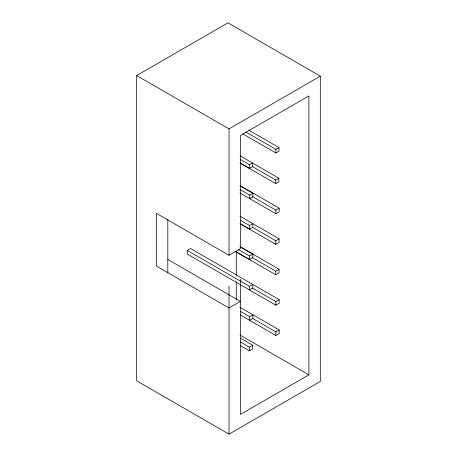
<?xml version="1.0" encoding="UTF-8"?>
<svg xmlns="http://www.w3.org/2000/svg" width="457" height="457" viewBox="0 0 457 457"><rect width="100%" height="100%" fill="white"/><g stroke="black" fill="none" stroke-linecap="round" stroke-linejoin="round"><path stroke-width="0.69" d="M136.677 75.565L227.98 22.85L320.323 76.165L320.323 381.435L229.02 434.15L136.677 380.835L136.677 75.565L229.02 128.88L320.323 76.165M245.672 131.924L275.874 149.359L278.981 147.565L278.981 151.158L275.874 152.958L242.587 133.741M240.176 159.447L249.419 164.788L252.532 162.989L252.532 166.582L249.419 168.382L240.176 163.04M252.333 166.497L275.754 180.018L278.867 178.219L278.867 181.812L275.754 183.611L240.005 162.972M249.745 195.076L252.858 193.282L252.858 196.876L249.745 198.669L249.745 195.076L239.885 189.381M187.233 250.396L190.552 248.482L279.17 299.661L279.17 303.254L275.845 305.173L187.233 253.995L187.233 250.396L249.482 286.339L252.807 284.425L252.807 288.019L249.482 289.932L249.482 286.339M252.441 196.601L275.862 210.123L279.187 208.209L279.187 211.802L275.862 213.722L239.885 192.98M240.291 220.177L249.539 225.518L252.858 223.599L252.858 227.192L249.539 229.111L240.291 223.77M167.805 259.473L240.433 301.403L229.02 307.989L156.391 266.06L156.391 213.345L229.02 255.274L240.433 248.688L240.433 135.466L308.909 95.93L308.909 374.843L240.433 414.379L240.433 279.238M238.428 249.533L249.528 255.937L252.847 254.023L252.847 257.617L249.528 259.53L235.349 251.35M252.344 227.215L275.771 240.736L279.09 238.817L239.914 216.127M240.016 223.69L275.771 244.329L279.09 242.41L279.09 238.817M252.304 257.639L275.731 271.161L279.05 269.247L279.05 272.84L275.731 274.76L235.047 251.27M249.562 316.695L252.881 314.776L252.881 318.369L249.562 320.288L249.562 316.695L240.313 311.354M252.424 288.053L275.845 301.574L279.17 299.661M252.47 318.363L275.897 331.885L279.216 329.971L279.216 333.564L275.897 335.484L240.313 314.953M240.199 341.842L249.442 347.177L252.761 345.264L252.761 348.857L249.442 350.77L240.199 345.435M248.779 130.125L278.981 147.565M240.034 155.803L278.867 178.219M240.353 185.788L279.187 208.209M239.914 185.805L252.858 193.282M239.902 246.546L252.847 254.023M240.216 246.826L279.05 269.247M239.936 307.304L279.216 329.971M239.976 335.044L308.909 374.843M240.433 338.146L252.761 345.264M275.897 331.885L275.897 335.484M275.874 149.359L275.874 152.958M275.862 210.123L275.862 213.722M275.845 301.574L275.845 305.173M275.754 180.018L275.754 183.611M275.771 240.736L275.771 244.329M275.731 271.161L275.731 274.76M249.539 225.518L249.539 229.111M249.528 255.937L249.528 259.53M249.419 164.788L249.419 168.382M249.442 347.177L249.442 350.77M236.28 251.596L236.28 275.131M236.28 281.552L236.28 299.386M229.02 128.88L229.02 255.274M229.02 285.825L229.02 434.15M167.805 219.577L167.805 272.972"/></g></svg>
